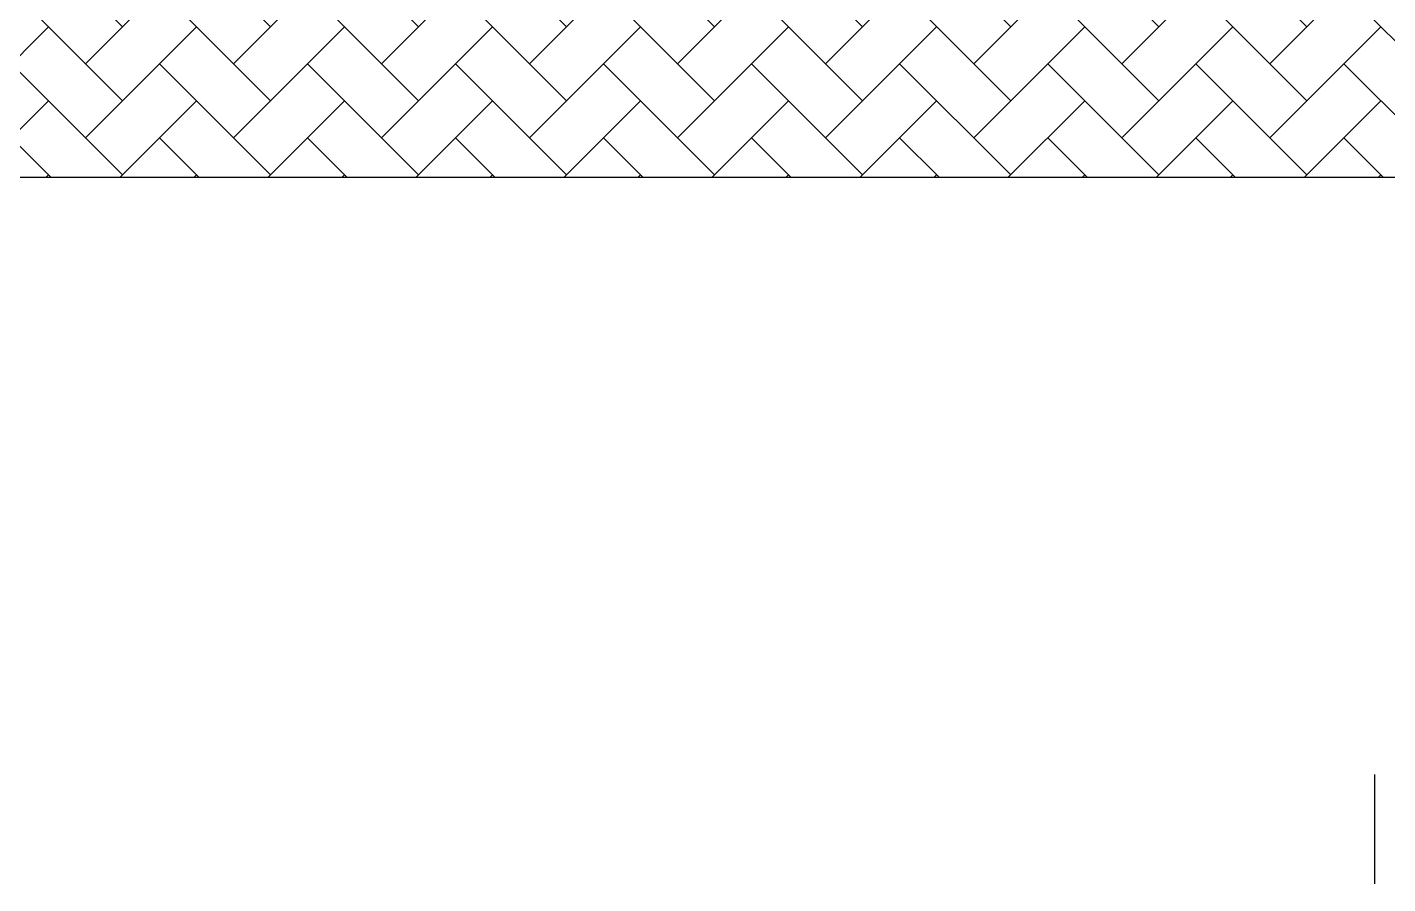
# Model space of a CAD drawing. Header units: millimetres. Extents: x 209.8 to 281.8, y 45 to 110.
# Drawn here: x 253.98 to 261.91, y 48.68 to 53.66 of the extents above; entities that cross this region are included whole.
import ezdxf

# ---------------------------------------------------------------- set-up
doc = ezdxf.new("R2010")
doc.units = ezdxf.units.MM
doc.header["$LTSCALE"] = 0.65
for name, color, linetype in [('bollas2', 246, 'Continuous'), ('cajones', 235, 'Continuous'), ('plazaacceso', 251, 'Continuous')]:
    doc.layers.add(name, color=color, linetype=linetype)

msp = doc.modelspace()

# ---------------------------------------------------------------- hatches: boundary and pattern name
at = {"layer": 'plazaacceso'}
h = msp.add_hatch(dxfattribs=at)
h.set_pattern_fill('AR-HBONE,_O', color=256, scale=0.003)
h.set_pattern_definition([(45, (0, 0), (4e-17, 0.4310523), [0.9144, -0.3048]), (135, (0.21553, 0.21553), (4e-17, 0.4310523), [0.9144, -0.3048])])
h.paths.add_polyline_path([(265.7303, 60.8574), (264.7784, 63.1691), (264.4597, 63.9431), (262.6377, 63.9431), (265.2363, 57.6322), (267.0584, 57.6322), (266.6822, 58.5457)])
h.paths.add_polyline_path([(266.3127, 55.0181), (268.1348, 55.0181), (267.6341, 56.234), (267.0584, 57.6322), (265.2363, 57.6322)])
h.paths.add_polyline_path([(266.8182, 53.7905), (261.8304, 53.7905), (261.8304, 52.7905), (274.0476, 52.7905), (274.0476, 53.7905), (268.6403, 53.7905), (268.1348, 55.0181), (266.3127, 55.0181)])
h.paths.add_polyline_path([(261.8304, 52.7905), (261.8304, 53.7905), (259.2163, 53.7905), (259.2163, 52.7905)])
h.paths.add_polyline_path([(259.2163, 52.7905), (259.2163, 53.7905), (252.9054, 53.7905), (252.9054, 52.7905)])
h.paths.add_polyline_path([(252.9054, 52.7905), (252.9054, 53.7905), (247.0538, 53.7905), (247.9525, 52.7905)])

# ---------------------------------------------------------------- linework, layer by layer
at = {"layer": 'bollas2'}
msp.add_line((261.8304, 48.6759), (261.8304, 49.3114), dxfattribs=at)
at = {"layer": 'cajones'}
msp.add_line((246.8769, 52.7905), (274.4593, 52.7905), dxfattribs=at)

doc.saveas('drawing.dxf')
